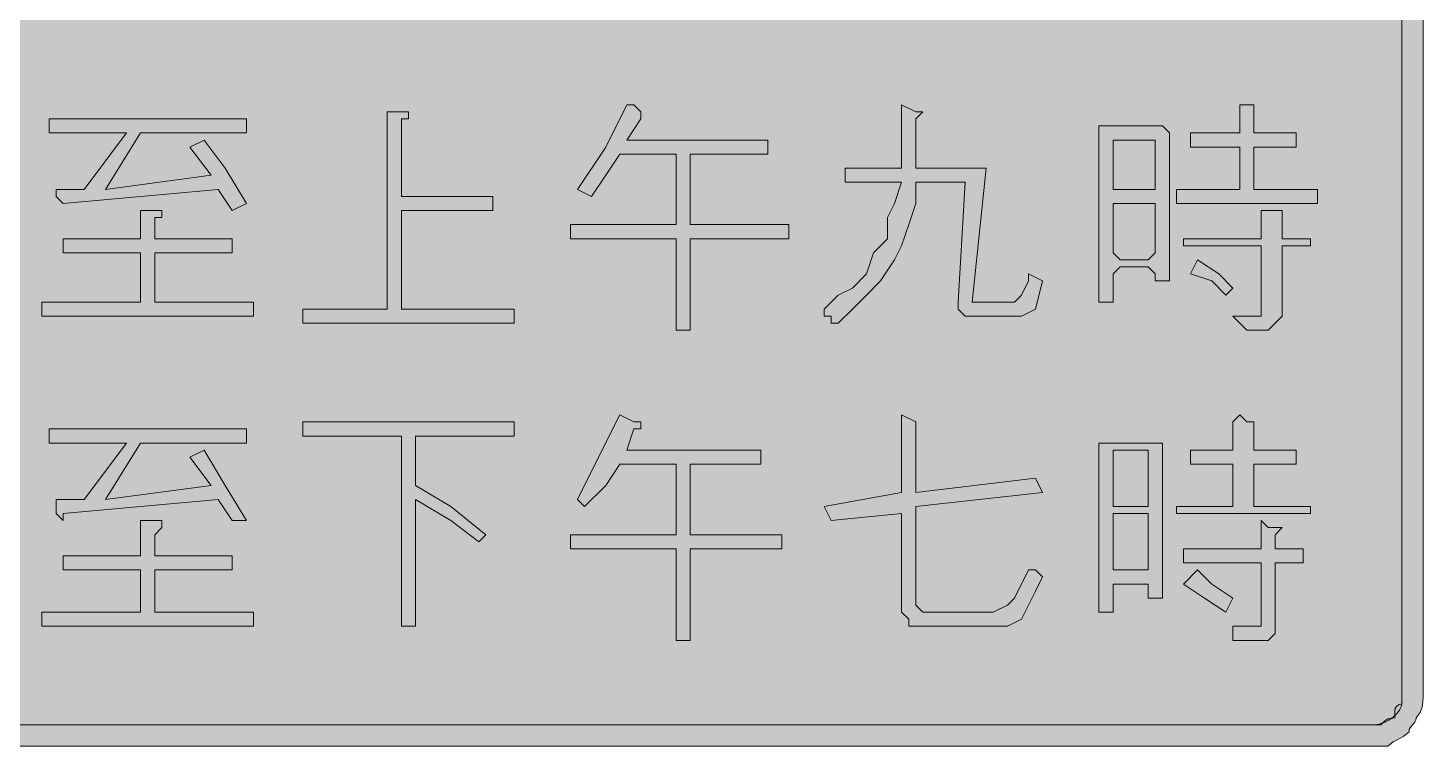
# Model space of a CAD drawing. Header units: metres. Extents: x 65 to 502, y 9 to 260.
# Drawn here: x 264.3 to 501.9, y 9.1 to 131.4 of the extents above; entities that cross this region are included whole.
import ezdxf

# ---------------------------------------------------------------- set-up
doc = ezdxf.new("R2010")
doc.units = ezdxf.units.M
doc.layers.add('FILL_BLACK_000000', color=7, linetype='Continuous', true_color=0x000000)
doc.layers.add('FILL_WHITE_FFFFFF', color=7, linetype='Continuous', true_color=0xffffff)

msp = doc.modelspace()

# ---------------------------------------------------------------- hatches: boundary and pattern name
at = {"layer": 'FILL_BLACK_000000', "true_color": 0x000000}
h = msp.add_hatch(color=7, dxfattribs=at)
h.dxf.hatch_style = 1
h.paths.add_polyline_path([(495.87, 259.92), (496.77, 259.21), (497.67, 258.72), (498.57, 258.23), (499.47, 257.52), (500.07, 256.77), (500.48, 256), (500.67, 255.12), (501.36, 254.22), (501.72, 253.32), (501.85, 252.42), (501.87, 251.52), (501.87, 17.52), (501.85, 16.62), (501.72, 15.72), (501.36, 14.82), (500.67, 13.92), (500.62, 13.52), (500.48, 13.21), (500.07, 12.72), (499.66, 12.23), (499.52, 11.92), (499.47, 11.52), (498.57, 10.81), (497.67, 10.32), (496.77, 9.83), (495.87, 9.12), (493.47, 9.12), (73.47, 9.12), (69.87, 9.12), (68.99, 9.83), (68.22, 10.32), (67.68, 10.81), (67.52, 11.12), (67.47, 11.52), (66.59, 12.23), (65.82, 12.72), (65.28, 13.21), (65.12, 13.52), (65.07, 13.92), (65.07, 17.52), (65.07, 251.52), (65.07, 255.12), (65.28, 256), (65.82, 256.77), (66.59, 257.31), (67.47, 257.52), (67.52, 257.92), (67.68, 258.23), (68.22, 258.72), (68.99, 259.21), (69.87, 259.92), (73.47, 259.92), (493.47, 259.92), (495.87, 259.92)])
h.paths.add_polyline_path([(71.07, 256.17), (70.58, 255.81), (69.87, 255.12), (69.18, 254.41), (68.82, 253.92), (68.69, 253.43), (68.67, 252.72), (68.67, 16.32), (68.82, 15.57), (69.18, 14.8), (69.87, 13.92), (70.58, 13.23), (71.07, 12.87), (71.56, 12.74), (72.27, 12.72), (493.47, 12.72), (494.67, 12.72), (495.38, 13.41), (495.87, 13.77), (496.36, 13.9), (497.07, 13.92), (497.07, 15.12), (497.12, 15.52), (497.26, 15.81), (497.67, 16.17), (498.27, 16.32), (498.27, 252.72), (497.07, 253.92), (497.07, 255.12), (496.67, 255.17), (496.36, 255.31), (495.87, 255.72), (495.38, 256.13), (495.07, 256.27), (494.67, 256.32), (493.47, 256.32), (72.27, 256.32), (71.56, 256.3), (71.07, 256.17)], flags=16)
h = msp.add_hatch(color=7, dxfattribs=at)
h.dxf.hatch_style = 1
h.paths.add_polyline_path([(327.87, 100.32), (327.87, 83.52), (347.07, 83.52), (347.07, 81.12), (311.07, 81.12), (311.07, 83.52), (325.47, 83.52), (325.47, 117.12), (327.87, 117.12), (329.07, 117.12), (329.07, 115.92), (327.87, 115.92), (327.87, 102.72), (343.47, 102.72), (343.47, 100.32), (327.87, 100.32)])
h = msp.add_hatch(color=7, dxfattribs=at)
h.dxf.hatch_style = 1
h.paths.add_polyline_path([(390.27, 109.92), (377.07, 109.92), (377.07, 97.92), (393.87, 97.92), (393.87, 95.52), (377.07, 95.52), (377.07, 79.92), (374.67, 79.92), (374.67, 95.52), (356.67, 95.52), (356.67, 97.92), (374.67, 97.92), (374.67, 109.92), (365.07, 109.92), (362.67, 106.32), (360.27, 102.72), (357.87, 103.92), (362.67, 111.12), (366.27, 118.32), (367.47, 118.32), (368.67, 117.12), (368.67, 115.92), (366.27, 112.32), (390.27, 112.32), (390.27, 109.92)])
h = msp.add_hatch(color=7, dxfattribs=at)
h.dxf.hatch_style = 1
h.paths.add_polyline_path([(415.47, 101.52), (414.27, 97.92), (413.07, 94.32), (411.87, 91.92), (409.47, 88.32), (407.07, 85.92), (404.67, 83.52), (402.27, 81.12), (401.07, 81.12), (401.07, 82.32), (399.87, 82.32), (399.87, 83.52), (402.27, 85.92), (404.67, 87.12), (407.07, 89.52), (408.27, 93.12), (410.67, 95.52), (410.67, 99.12), (411.87, 101.52), (413.07, 105.12), (403.47, 105.12), (403.47, 107.52), (413.07, 107.52), (413.07, 118.32), (415.47, 117.12), (416.67, 117.12), (415.47, 115.92), (415.47, 107.52), (427.47, 107.52), (425.07, 84.72), (426.27, 84.72), (431.07, 84.72), (432.27, 84.72), (433.47, 85.92), (434.67, 88.32), (434.67, 89.52), (437.07, 88.32), (435.87, 83.52), (433.47, 82.32), (432.27, 82.32), (425.07, 82.32), (423.87, 82.32), (422.67, 83.52), (422.67, 84.72), (423.87, 105.12), (415.47, 105.12), (415.47, 101.52)])
h = msp.add_hatch(color=7, dxfattribs=at)
h.dxf.hatch_style = 1
h.paths.add_polyline_path([(483.87, 103.92), (483.87, 101.52), (482.67, 101.52), (461.07, 101.52), (459.87, 101.52), (459.87, 103.92), (461.07, 103.92), (469.47, 103.92), (470.67, 103.92), (470.67, 111.12), (469.47, 111.12), (463.47, 111.12), (462.27, 111.12), (462.27, 112.32), (462.27, 113.52), (463.47, 113.52), (469.47, 113.52), (470.67, 113.52), (470.67, 118.32), (471.87, 118.32), (473.07, 118.32), (473.07, 117.12), (473.07, 113.52), (480.27, 113.52), (480.27, 112.32), (480.27, 111.12), (473.07, 111.12), (473.07, 103.92), (482.67, 103.92), (483.87, 103.92)])
h = msp.add_hatch(color=7, dxfattribs=at)
h.dxf.hatch_style = 1
h.paths.add_polyline_path([(269.07, 103.92), (273.87, 103.92), (281.07, 113.52), (267.87, 113.52), (267.87, 115.92), (301.47, 115.92), (301.47, 113.52), (283.47, 113.52), (277.47, 103.92), (295.47, 106.32), (291.87, 111.12), (294.27, 112.32), (297.87, 107.52), (301.47, 101.52), (299.07, 100.32), (296.67, 103.92), (270.27, 101.52), (269.07, 102.72), (269.07, 103.92)])
h = msp.add_hatch(color=7, dxfattribs=at)
h.dxf.hatch_style = 1
h.paths.add_polyline_path([(457.47, 114.72), (458.67, 113.52), (458.67, 88.32), (457.47, 88.32), (456.27, 88.32), (456.27, 89.52), (455.07, 90.72), (450.27, 90.72), (449.07, 89.52), (449.07, 84.72), (446.67, 84.72), (446.67, 113.52), (446.67, 114.72), (457.47, 114.72)])
h.paths.add_polyline_path([(455.07, 91.92), (456.27, 93.12), (456.27, 101.52), (455.07, 101.52), (450.27, 101.52), (449.07, 101.52), (449.07, 93.12), (450.27, 91.92), (455.07, 91.92)], flags=16)
h.paths.add_polyline_path([(456.27, 112.32), (455.07, 112.32), (450.27, 112.32), (449.07, 112.32), (449.07, 103.92), (450.27, 103.92), (455.07, 103.92), (456.27, 103.92), (456.27, 112.32)], flags=16)
h = msp.add_hatch(color=7, dxfattribs=at)
h.dxf.hatch_style = 1
h.paths.add_polyline_path([(302.67, 84.72), (302.67, 82.32), (266.67, 82.32), (266.67, 84.72), (283.47, 84.72), (283.47, 93.12), (270.27, 93.12), (270.27, 95.52), (283.47, 95.52), (283.47, 100.32), (285.87, 100.32), (287.07, 100.32), (287.07, 99.12), (285.87, 99.12), (285.87, 95.52), (299.07, 95.52), (299.07, 93.12), (285.87, 93.12), (285.87, 84.72), (302.67, 84.72)])
h = msp.add_hatch(color=7, dxfattribs=at)
h.dxf.hatch_style = 1
h.paths.add_polyline_path([(475.47, 100.32), (476.67, 100.32), (477.87, 100.32), (477.87, 99.12), (477.87, 96.72), (477.87, 95.52), (481.47, 95.52), (482.67, 95.52), (482.67, 94.32), (481.47, 94.32), (477.87, 94.32), (477.87, 93.12), (477.87, 83.52), (477.87, 82.32), (476.67, 81.12), (475.47, 79.92), (471.87, 79.92), (470.67, 81.12), (469.47, 82.32), (470.67, 82.32), (474.27, 82.32), (474.27, 83.52), (474.27, 84.72), (474.27, 93.12), (474.27, 94.32), (462.27, 94.32), (461.07, 94.32), (461.07, 95.52), (462.27, 95.52), (474.27, 95.52), (474.27, 96.72), (474.27, 100.32), (475.47, 100.32)])
h = msp.add_hatch(color=7, dxfattribs=at)
h.dxf.hatch_style = 1
h.paths.add_polyline_path([(467.07, 89.52), (469.47, 87.12), (468.27, 85.92), (465.87, 88.32), (462.27, 89.52), (463.47, 91.92), (467.07, 89.52)])
h = msp.add_hatch(color=7, dxfattribs=at)
h.dxf.hatch_style = 1
h.paths.add_polyline_path([(347.07, 64.32), (347.07, 61.92), (330.27, 61.92), (330.27, 53.52), (336.27, 49.92), (342.27, 45.12), (341.07, 43.92), (336.27, 47.52), (330.27, 51.12), (330.27, 29.52), (327.87, 29.52), (327.87, 61.92), (311.07, 61.92), (311.07, 64.32), (347.07, 64.32)])
h = msp.add_hatch(color=7, dxfattribs=at)
h.dxf.hatch_style = 1
h.paths.add_polyline_path([(389.07, 57.12), (377.07, 57.12), (377.07, 45.12), (392.67, 45.12), (392.67, 42.72), (377.07, 42.72), (377.07, 27.12), (374.67, 27.12), (374.67, 42.72), (356.67, 42.72), (356.67, 45.12), (374.67, 45.12), (374.67, 57.12), (365.07, 57.12), (362.67, 53.52), (359.07, 49.92), (357.87, 51.12), (361.47, 58.32), (365.07, 65.52), (367.47, 64.32), (368.67, 64.32), (368.67, 63.12), (367.47, 63.12), (366.27, 59.52), (389.07, 59.52), (389.07, 57.12)])
h = msp.add_hatch(color=7, dxfattribs=at)
h.dxf.hatch_style = 1
h.paths.add_polyline_path([(415.47, 52.32), (435.87, 54.72), (437.07, 52.32), (415.47, 49.92), (415.47, 33.12), (416.67, 31.92), (419.07, 31.92), (428.67, 31.92), (431.07, 33.12), (432.27, 34.32), (434.67, 39.12), (435.87, 39.12), (437.07, 37.92), (435.87, 35.52), (434.67, 33.12), (433.47, 30.72), (431.07, 29.52), (428.67, 29.52), (415.47, 29.52), (414.27, 29.52), (414.27, 30.72), (413.07, 31.92), (413.07, 33.12), (413.07, 48.72), (401.07, 47.52), (399.87, 49.92), (413.07, 52.32), (413.07, 65.52), (415.47, 64.32), (415.47, 63.12), (415.47, 52.32)])
h = msp.add_hatch(color=7, dxfattribs=at)
h.dxf.hatch_style = 1
h.paths.add_polyline_path([(482.67, 48.72), (459.87, 48.72), (459.87, 49.92), (469.47, 49.92), (469.47, 51.12), (469.47, 57.12), (463.47, 57.12), (462.27, 57.12), (462.27, 58.32), (462.27, 59.52), (463.47, 59.52), (469.47, 59.52), (469.47, 64.32), (470.67, 65.52), (471.87, 64.32), (473.07, 64.32), (473.07, 63.12), (473.07, 59.52), (480.27, 59.52), (480.27, 58.32), (480.27, 57.12), (473.07, 57.12), (473.07, 51.12), (473.07, 49.92), (482.67, 49.92), (482.67, 48.72)])
h = msp.add_hatch(color=7, dxfattribs=at)
h.dxf.hatch_style = 1
h.paths.add_polyline_path([(294.27, 59.52), (297.87, 53.52), (301.47, 47.52), (299.07, 47.52), (296.67, 51.12), (270.27, 48.72), (270.27, 47.52), (269.07, 48.72), (269.07, 51.12), (273.87, 51.12), (281.07, 60.72), (267.87, 60.72), (267.87, 63.12), (301.47, 63.12), (301.47, 60.72), (283.47, 60.72), (277.47, 51.12), (295.47, 53.52), (291.87, 58.32), (294.27, 59.52)])
h = msp.add_hatch(color=7, dxfattribs=at)
h.dxf.hatch_style = 1
h.paths.add_polyline_path([(457.47, 34.32), (456.27, 34.32), (455.07, 34.32), (455.07, 36.72), (449.07, 36.72), (449.07, 31.92), (446.67, 31.92), (446.67, 60.72), (457.47, 60.72), (457.47, 34.32)])
h.paths.add_polyline_path([(455.07, 47.52), (455.07, 48.72), (449.07, 48.72), (449.07, 47.52), (449.07, 39.12), (455.07, 39.12), (455.07, 47.52)], flags=16)
h.paths.add_polyline_path([(455.07, 58.32), (455.07, 59.52), (449.07, 59.52), (449.07, 58.32), (449.07, 51.12), (449.07, 49.92), (455.07, 49.92), (455.07, 51.12), (455.07, 58.32)], flags=16)
h = msp.add_hatch(color=7, dxfattribs=at)
h.dxf.hatch_style = 1
h.paths.add_polyline_path([(302.67, 31.92), (302.67, 29.52), (266.67, 29.52), (266.67, 31.92), (283.47, 31.92), (283.47, 39.12), (270.27, 39.12), (270.27, 41.52), (283.47, 41.52), (283.47, 47.52), (285.87, 47.52), (287.07, 47.52), (287.07, 46.32), (285.87, 45.12), (285.87, 41.52), (299.07, 41.52), (299.07, 39.12), (285.87, 39.12), (285.87, 31.92), (302.67, 31.92)])
h = msp.add_hatch(color=7, dxfattribs=at)
h.dxf.hatch_style = 1
h.paths.add_polyline_path([(474.27, 47.52), (475.47, 46.32), (476.67, 46.32), (477.87, 46.32), (476.67, 45.12), (476.67, 42.72), (477.87, 42.72), (481.47, 42.72), (481.47, 40.32), (477.87, 40.32), (476.67, 40.32), (476.67, 29.52), (476.67, 28.32), (475.47, 27.12), (470.67, 27.12), (469.47, 27.12), (469.47, 29.52), (470.67, 29.52), (473.07, 29.52), (474.27, 29.52), (474.27, 30.72), (474.27, 40.32), (461.07, 40.32), (461.07, 42.72), (474.27, 42.72), (474.27, 46.32), (474.27, 47.52)])
h = msp.add_hatch(color=7, dxfattribs=at)
h.dxf.hatch_style = 1
h.paths.add_polyline_path([(465.87, 36.72), (469.47, 34.32), (468.27, 31.92), (464.67, 34.32), (461.07, 36.72), (463.47, 39.12), (465.87, 36.72)])
at = {"layer": 'FILL_WHITE_FFFFFF', "true_color": 0xffffff}
h = msp.add_hatch(color=7, dxfattribs=at)
h.dxf.hatch_style = 1
h.paths.add_polyline_path([(493.47, 256.32), (494.37, 256.3), (495.27, 256.17), (496.17, 255.81), (497.07, 255.12), (497.12, 254.72), (497.26, 254.41), (497.67, 253.92), (498.08, 253.43), (498.22, 253.12), (498.27, 252.72), (498.27, 16.32), (498.16, 15.82), (497.86, 15.25), (497.38, 14.65), (496.77, 14.07), (496.04, 13.54), (495.23, 13.11), (494.37, 12.83), (493.47, 12.72), (72.27, 12.72), (71.56, 12.74), (71.07, 12.87), (70.58, 13.23), (69.87, 13.92), (69.18, 14.8), (68.82, 15.57), (68.67, 16.32), (68.67, 252.72), (68.73, 253.56), (68.9, 254.29), (69.18, 254.91), (69.57, 255.42), (70.08, 255.81), (70.7, 256.09), (71.43, 256.26), (72.27, 256.32), (493.47, 256.32)])

# ---------------------------------------------------------------- linework, layer by layer
at = {"layer": 'FILL_BLACK_000000', "lineweight": 0, "true_color": 0x000000}
for points in [[(72.27, 12.72), (493.47, 12.72), (494.67, 12.72), (495.38, 13.41), (495.87, 13.77), (496.36, 13.9), (497.07, 13.92), (497.07, 15.12), (497.12, 15.52), (497.26, 15.81), (497.67, 16.17), (498.27, 16.32), (498.27, 252.72), (497.07, 253.92), (497.07, 255.12), (496.67, 255.17), (496.36, 255.31), (495.87, 255.72), (495.38, 256.13), (495.07, 256.27), (494.67, 256.32), (493.47, 256.32), (72.27, 256.32)], [(501.87, 251.52), (501.87, 17.52), (501.85, 16.62), (501.72, 15.72), (501.36, 14.82), (500.67, 13.92), (500.62, 13.52), (500.48, 13.21), (500.07, 12.72), (499.66, 12.23), (499.52, 11.92), (499.47, 11.52), (498.57, 10.81), (497.67, 10.32), (496.77, 9.83), (495.87, 9.12), (493.47, 9.12), (73.47, 9.12)]]:
    msp.add_lwpolyline(points, dxfattribs=at)
for points in [[(327.87, 100.32), (327.87, 83.52), (347.07, 83.52), (347.07, 81.12), (311.07, 81.12), (311.07, 83.52), (325.47, 83.52), (325.47, 117.12), (327.87, 117.12), (329.07, 117.12), (329.07, 115.92), (327.87, 115.92), (327.87, 102.72), (343.47, 102.72), (343.47, 100.32)], [(390.27, 109.92), (377.07, 109.92), (377.07, 97.92), (393.87, 97.92), (393.87, 95.52), (377.07, 95.52), (377.07, 79.92), (374.67, 79.92), (374.67, 95.52), (356.67, 95.52), (356.67, 97.92), (374.67, 97.92), (374.67, 109.92), (365.07, 109.92), (362.67, 106.32), (360.27, 102.72), (357.87, 103.92), (362.67, 111.12), (366.27, 118.32), (367.47, 118.32), (368.67, 117.12), (368.67, 115.92), (366.27, 112.32), (390.27, 112.32)], [(415.47, 101.52), (414.27, 97.92), (413.07, 94.32), (411.87, 91.92), (409.47, 88.32), (407.07, 85.92), (404.67, 83.52), (402.27, 81.12), (401.07, 81.12), (401.07, 82.32), (399.87, 82.32), (399.87, 83.52), (402.27, 85.92), (404.67, 87.12), (407.07, 89.52), (408.27, 93.12), (410.67, 95.52), (410.67, 99.12), (411.87, 101.52), (413.07, 105.12), (403.47, 105.12), (403.47, 107.52), (413.07, 107.52), (413.07, 118.32), (415.47, 117.12), (416.67, 117.12), (415.47, 115.92), (415.47, 107.52), (427.47, 107.52), (425.07, 84.72), (426.27, 84.72), (431.07, 84.72), (432.27, 84.72), (433.47, 85.92), (434.67, 88.32), (434.67, 89.52), (437.07, 88.32), (435.87, 83.52), (433.47, 82.32), (432.27, 82.32), (425.07, 82.32), (423.87, 82.32), (422.67, 83.52), (422.67, 84.72), (423.87, 105.12), (415.47, 105.12)], [(483.87, 103.92), (483.87, 101.52), (482.67, 101.52), (461.07, 101.52), (459.87, 101.52), (459.87, 103.92), (461.07, 103.92), (469.47, 103.92), (470.67, 103.92), (470.67, 111.12), (469.47, 111.12), (463.47, 111.12), (462.27, 111.12), (462.27, 112.32), (462.27, 113.52), (463.47, 113.52), (469.47, 113.52), (470.67, 113.52), (470.67, 118.32), (471.87, 118.32), (473.07, 118.32), (473.07, 117.12), (473.07, 113.52), (480.27, 113.52), (480.27, 112.32), (480.27, 111.12), (473.07, 111.12), (473.07, 103.92), (482.67, 103.92)], [(269.07, 103.92), (273.87, 103.92), (281.07, 113.52), (267.87, 113.52), (267.87, 115.92), (301.47, 115.92), (301.47, 113.52), (283.47, 113.52), (277.47, 103.92), (295.47, 106.32), (291.87, 111.12), (294.27, 112.32), (297.87, 107.52), (301.47, 101.52), (299.07, 100.32), (296.67, 103.92), (270.27, 101.52), (269.07, 102.72)], [(457.47, 114.72), (458.67, 113.52), (458.67, 88.32), (457.47, 88.32), (456.27, 88.32), (456.27, 89.52), (455.07, 90.72), (450.27, 90.72), (449.07, 89.52), (449.07, 84.72), (446.67, 84.72), (446.67, 113.52), (446.67, 114.72)], [(456.27, 112.32), (455.07, 112.32), (450.27, 112.32), (449.07, 112.32), (449.07, 103.92), (450.27, 103.92), (455.07, 103.92), (456.27, 103.92)], [(302.67, 84.72), (302.67, 82.32), (266.67, 82.32), (266.67, 84.72), (283.47, 84.72), (283.47, 93.12), (270.27, 93.12), (270.27, 95.52), (283.47, 95.52), (283.47, 100.32), (285.87, 100.32), (287.07, 100.32), (287.07, 99.12), (285.87, 99.12), (285.87, 95.52), (299.07, 95.52), (299.07, 93.12), (285.87, 93.12), (285.87, 84.72)], [(455.07, 91.92), (456.27, 93.12), (456.27, 101.52), (455.07, 101.52), (450.27, 101.52), (449.07, 101.52), (449.07, 93.12), (450.27, 91.92)], [(475.47, 100.32), (476.67, 100.32), (477.87, 100.32), (477.87, 99.12), (477.87, 96.72), (477.87, 95.52), (481.47, 95.52), (482.67, 95.52), (482.67, 94.32), (481.47, 94.32), (477.87, 94.32), (477.87, 93.12), (477.87, 83.52), (477.87, 82.32), (476.67, 81.12), (475.47, 79.92), (471.87, 79.92), (470.67, 81.12), (469.47, 82.32), (470.67, 82.32), (474.27, 82.32), (474.27, 83.52), (474.27, 84.72), (474.27, 93.12), (474.27, 94.32), (462.27, 94.32), (461.07, 94.32), (461.07, 95.52), (462.27, 95.52), (474.27, 95.52), (474.27, 96.72), (474.27, 100.32)], [(467.07, 89.52), (469.47, 87.12), (468.27, 85.92), (465.87, 88.32), (462.27, 89.52), (463.47, 91.92)], [(347.07, 64.32), (347.07, 61.92), (330.27, 61.92), (330.27, 53.52), (336.27, 49.92), (342.27, 45.12), (341.07, 43.92), (336.27, 47.52), (330.27, 51.12), (330.27, 29.52), (327.87, 29.52), (327.87, 61.92), (311.07, 61.92), (311.07, 64.32)], [(389.07, 57.12), (377.07, 57.12), (377.07, 45.12), (392.67, 45.12), (392.67, 42.72), (377.07, 42.72), (377.07, 27.12), (374.67, 27.12), (374.67, 42.72), (356.67, 42.72), (356.67, 45.12), (374.67, 45.12), (374.67, 57.12), (365.07, 57.12), (362.67, 53.52), (359.07, 49.92), (357.87, 51.12), (361.47, 58.32), (365.07, 65.52), (367.47, 64.32), (368.67, 64.32), (368.67, 63.12), (367.47, 63.12), (366.27, 59.52), (389.07, 59.52)], [(415.47, 52.32), (435.87, 54.72), (437.07, 52.32), (415.47, 49.92), (415.47, 33.12), (416.67, 31.92), (419.07, 31.92), (428.67, 31.92), (431.07, 33.12), (432.27, 34.32), (434.67, 39.12), (435.87, 39.12), (437.07, 37.92), (435.87, 35.52), (434.67, 33.12), (433.47, 30.72), (431.07, 29.52), (428.67, 29.52), (415.47, 29.52), (414.27, 29.52), (414.27, 30.72), (413.07, 31.92), (413.07, 33.12), (413.07, 48.72), (401.07, 47.52), (399.87, 49.92), (413.07, 52.32), (413.07, 65.52), (415.47, 64.32), (415.47, 63.12)], [(482.67, 48.72), (459.87, 48.72), (459.87, 49.92), (469.47, 49.92), (469.47, 51.12), (469.47, 57.12), (463.47, 57.12), (462.27, 57.12), (462.27, 58.32), (462.27, 59.52), (463.47, 59.52), (469.47, 59.52), (469.47, 64.32), (470.67, 65.52), (471.87, 64.32), (473.07, 64.32), (473.07, 63.12), (473.07, 59.52), (480.27, 59.52), (480.27, 58.32), (480.27, 57.12), (473.07, 57.12), (473.07, 51.12), (473.07, 49.92), (482.67, 49.92)], [(294.27, 59.52), (297.87, 53.52), (301.47, 47.52), (299.07, 47.52), (296.67, 51.12), (270.27, 48.72), (270.27, 47.52), (269.07, 48.72), (269.07, 51.12), (273.87, 51.12), (281.07, 60.72), (267.87, 60.72), (267.87, 63.12), (301.47, 63.12), (301.47, 60.72), (283.47, 60.72), (277.47, 51.12), (295.47, 53.52), (291.87, 58.32)], [(457.47, 34.32), (456.27, 34.32), (455.07, 34.32), (455.07, 36.72), (449.07, 36.72), (449.07, 31.92), (446.67, 31.92), (446.67, 60.72), (457.47, 60.72)], [(455.07, 58.32), (455.07, 59.52), (449.07, 59.52), (449.07, 58.32), (449.07, 51.12), (449.07, 49.92), (455.07, 49.92), (455.07, 51.12)], [(302.67, 31.92), (302.67, 29.52), (266.67, 29.52), (266.67, 31.92), (283.47, 31.92), (283.47, 39.12), (270.27, 39.12), (270.27, 41.52), (283.47, 41.52), (283.47, 47.52), (285.87, 47.52), (287.07, 47.52), (287.07, 46.32), (285.87, 45.12), (285.87, 41.52), (299.07, 41.52), (299.07, 39.12), (285.87, 39.12), (285.87, 31.92)], [(455.07, 47.52), (455.07, 48.72), (449.07, 48.72), (449.07, 47.52), (449.07, 39.12), (455.07, 39.12)], [(474.27, 47.52), (475.47, 46.32), (476.67, 46.32), (477.87, 46.32), (476.67, 45.12), (476.67, 42.72), (477.87, 42.72), (481.47, 42.72), (481.47, 40.32), (477.87, 40.32), (476.67, 40.32), (476.67, 29.52), (476.67, 28.32), (475.47, 27.12), (470.67, 27.12), (469.47, 27.12), (469.47, 29.52), (470.67, 29.52), (473.07, 29.52), (474.27, 29.52), (474.27, 30.72), (474.27, 40.32), (461.07, 40.32), (461.07, 42.72), (474.27, 42.72), (474.27, 46.32)], [(465.87, 36.72), (469.47, 34.32), (468.27, 31.92), (464.67, 34.32), (461.07, 36.72), (463.47, 39.12)]]:
    msp.add_lwpolyline(points, close=True, dxfattribs=at)
at = {"layer": 'FILL_WHITE_FFFFFF', "lineweight": 0, "true_color": 0xffffff}
msp.add_lwpolyline([(72.27, 256.32), (493.47, 256.32), (494.37, 256.3), (495.27, 256.17), (496.17, 255.81), (497.07, 255.12), (497.12, 254.72), (497.26, 254.41), (497.67, 253.92), (498.08, 253.43), (498.22, 253.12), (498.27, 252.72), (498.27, 16.32), (498.16, 15.82), (497.86, 15.25), (497.38, 14.65), (496.77, 14.07), (496.04, 13.54), (495.23, 13.11), (494.37, 12.83), (493.47, 12.72), (72.27, 12.72)], dxfattribs=at)

doc.saveas('drawing.dxf')
